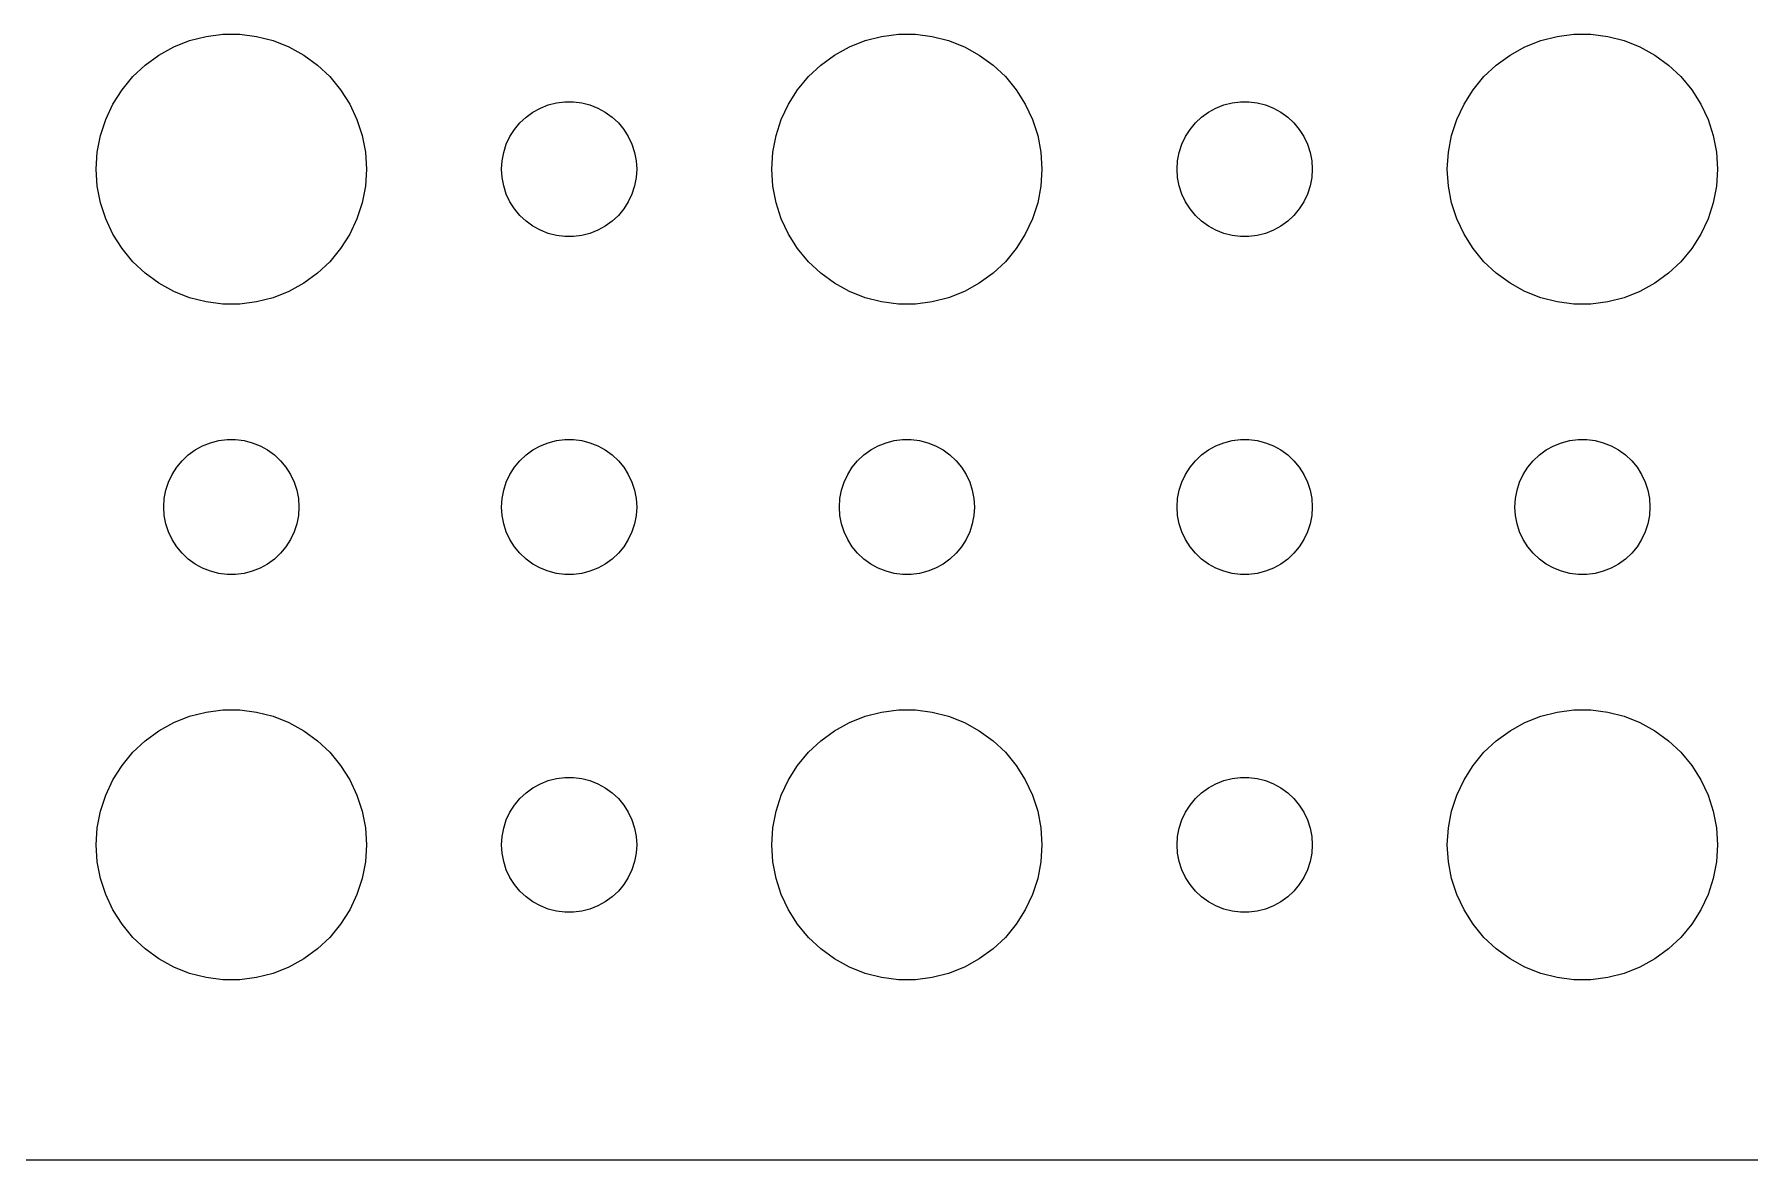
# Model space of a CAD drawing. Header units: metres. Extents: x -134 to 134, y 518 to 1078.
# Drawn here: x 63.12 to 101.21, y 632.01 to 656.99 of the extents above; entities that cross this region are included whole.
import ezdxf

# ---------------------------------------------------------------- set-up
doc = ezdxf.new("R2010")
doc.units = ezdxf.units.M

msp = doc.modelspace()

# ---------------------------------------------------------------- linework, layer by layer
for p, q in [((65.8925, 656.533), (66.2227, 656.714)), ((66.2227, 656.714), (66.573, 656.853)), ((66.573, 656.853), (66.9379, 656.947)), ((66.9379, 656.947), (67.3116, 656.994)), ((67.3116, 656.994), (67.6884, 656.994)), ((67.6884, 656.994), (68.0621, 656.947)), ((68.0621, 656.947), (68.427, 656.853)), ((68.427, 656.853), (68.7773, 656.714)), ((68.7773, 656.714), (69.1075, 656.533)), ((80.8925, 656.533), (81.2227, 656.714)), ((81.2227, 656.714), (81.573, 656.853)), ((81.573, 656.853), (81.9379, 656.947)), ((81.9379, 656.947), (82.3116, 656.994)), ((82.3116, 656.994), (82.6884, 656.994)), ((82.6884, 656.994), (83.0621, 656.947)), ((83.0621, 656.947), (83.427, 656.853)), ((83.427, 656.853), (83.7773, 656.714)), ((83.7773, 656.714), (84.1075, 656.533)), ((95.8925, 656.533), (96.2227, 656.714)), ((96.2227, 656.714), (96.573, 656.853)), ((96.573, 656.853), (96.9379, 656.947)), ((96.9379, 656.947), (97.3116, 656.994)), ((97.3116, 656.994), (97.6884, 656.994)), ((97.6884, 656.994), (98.0621, 656.947)), ((98.0621, 656.947), (98.427, 656.853)), ((98.427, 656.853), (98.7773, 656.714)), ((98.7773, 656.714), (99.1075, 656.533)), ((65.3131, 656.054), (65.5877, 656.312)), ((65.5877, 656.312), (65.8925, 656.533)), ((69.1075, 656.533), (69.4123, 656.312)), ((69.4123, 656.312), (69.6869, 656.054)), ((80.3131, 656.054), (80.5877, 656.312)), ((80.5877, 656.312), (80.8925, 656.533)), ((84.1075, 656.533), (84.4123, 656.312)), ((84.4123, 656.312), (84.6869, 656.054)), ((95.3131, 656.054), (95.5877, 656.312)), ((95.5877, 656.312), (95.8925, 656.533)), ((99.1075, 656.533), (99.4123, 656.312)), ((99.4123, 656.312), (99.6869, 656.054)), ((65.073, 655.763), (65.3131, 656.054)), ((69.6869, 656.054), (69.927, 655.763)), ((80.073, 655.763), (80.3131, 656.054)), ((84.6869, 656.054), (84.927, 655.763)), ((95.073, 655.763), (95.3131, 656.054)), ((99.6869, 656.054), (99.927, 655.763)), ((64.8711, 655.445), (65.073, 655.763)), ((69.927, 655.763), (70.1289, 655.445)), ((79.8711, 655.445), (80.073, 655.763)), ((84.927, 655.763), (85.1289, 655.445)), ((94.8711, 655.445), (95.073, 655.763)), ((99.927, 655.763), (100.129, 655.445)), ((64.7107, 655.104), (64.8711, 655.445)), ((70.1289, 655.445), (70.2893, 655.104)), ((73.9065, 655.027), (74.0439, 655.156)), ((74.0439, 655.156), (74.1963, 655.266)), ((74.1963, 655.266), (74.3613, 655.357)), ((74.3613, 655.357), (74.5365, 655.427)), ((74.5365, 655.427), (74.7189, 655.473)), ((74.7189, 655.473), (74.9058, 655.497)), ((74.9058, 655.497), (75.0942, 655.497)), ((75.0942, 655.497), (75.2811, 655.473)), ((75.2811, 655.473), (75.4635, 655.427)), ((75.4635, 655.427), (75.6387, 655.357)), ((75.6387, 655.357), (75.8037, 655.266)), ((75.8037, 655.266), (75.9561, 655.156)), ((75.9561, 655.156), (76.0934, 655.027)), ((79.7107, 655.104), (79.8711, 655.445)), ((85.1289, 655.445), (85.2893, 655.104)), ((88.9065, 655.027), (89.0439, 655.156)), ((89.0439, 655.156), (89.1963, 655.266)), ((89.1963, 655.266), (89.3613, 655.357)), ((89.3613, 655.357), (89.5365, 655.427)), ((89.5365, 655.427), (89.7189, 655.473)), ((89.7189, 655.473), (89.9058, 655.497)), ((89.9058, 655.497), (90.0942, 655.497)), ((90.0942, 655.497), (90.2811, 655.473)), ((90.2811, 655.473), (90.4635, 655.427)), ((90.4635, 655.427), (90.6387, 655.357)), ((90.6387, 655.357), (90.8037, 655.266)), ((90.8037, 655.266), (90.9561, 655.156)), ((90.9561, 655.156), (91.0934, 655.027)), ((94.7107, 655.104), (94.8711, 655.445)), ((100.129, 655.445), (100.289, 655.104)), ((64.5237, 654.376), (64.5943, 654.746)), ((64.5943, 654.746), (64.7107, 655.104)), ((70.2893, 655.104), (70.4057, 654.746)), ((70.4057, 654.746), (70.4763, 654.376)), ((73.6855, 654.723), (73.7865, 654.882)), ((73.7865, 654.882), (73.9065, 655.027)), ((76.0934, 655.027), (76.2135, 654.882)), ((76.2135, 654.882), (76.3145, 654.723)), ((79.5237, 654.376), (79.5943, 654.746)), ((79.5943, 654.746), (79.7107, 655.104)), ((85.2893, 655.104), (85.4057, 654.746)), ((85.4057, 654.746), (85.4763, 654.376)), ((88.6855, 654.723), (88.7865, 654.882)), ((88.7865, 654.882), (88.9065, 655.027)), ((91.0934, 655.027), (91.2135, 654.882)), ((91.2135, 654.882), (91.3145, 654.723)), ((94.5237, 654.376), (94.5943, 654.746)), ((94.5943, 654.746), (94.7107, 655.104)), ((100.289, 655.104), (100.406, 654.746)), ((100.406, 654.746), (100.476, 654.376)), ((64.5, 654), (64.5237, 654.376)), ((70.4763, 654.376), (70.5, 654)), ((73.5118, 654.188), (73.5471, 654.373)), ((73.5471, 654.373), (73.6053, 654.552)), ((73.6053, 654.552), (73.6855, 654.723)), ((76.3145, 654.723), (76.3947, 654.552)), ((76.3947, 654.552), (76.4529, 654.373)), ((76.4529, 654.373), (76.4882, 654.188)), ((79.5, 654), (79.5237, 654.376)), ((85.4763, 654.376), (85.5, 654)), ((88.5118, 654.188), (88.5471, 654.373)), ((88.5471, 654.373), (88.6053, 654.552)), ((88.6053, 654.552), (88.6855, 654.723)), ((91.3145, 654.723), (91.3947, 654.552)), ((91.3947, 654.552), (91.4529, 654.373)), ((91.4529, 654.373), (91.4882, 654.188)), ((94.5, 654), (94.5237, 654.376)), ((100.476, 654.376), (100.5, 654)), ((64.5237, 653.624), (64.5, 654)), ((70.5, 654), (70.4763, 653.624)), ((73.5, 654), (73.5118, 654.188)), ((73.5118, 653.812), (73.5, 654)), ((76.4882, 654.188), (76.5, 654)), ((76.5, 654), (76.4882, 653.812)), ((79.5237, 653.624), (79.5, 654)), ((85.5, 654), (85.4763, 653.624)), ((88.5, 654), (88.5118, 654.188)), ((88.5118, 653.812), (88.5, 654)), ((91.4882, 654.188), (91.5, 654)), ((91.5, 654), (91.4882, 653.812)), ((94.5237, 653.624), (94.5, 654)), ((100.5, 654), (100.476, 653.624)), ((64.5943, 653.254), (64.5237, 653.624)), ((70.4763, 653.624), (70.4057, 653.254)), ((73.5471, 653.627), (73.5118, 653.812)), ((73.6053, 653.448), (73.5471, 653.627)), ((76.4529, 653.627), (76.3947, 653.448)), ((76.4882, 653.812), (76.4529, 653.627)), ((79.5943, 653.254), (79.5237, 653.624)), ((85.4763, 653.624), (85.4057, 653.254)), ((88.5471, 653.627), (88.5118, 653.812)), ((88.6053, 653.448), (88.5471, 653.627)), ((91.4529, 653.627), (91.3947, 653.448)), ((91.4882, 653.812), (91.4529, 653.627)), ((94.5943, 653.254), (94.5237, 653.624)), ((100.476, 653.624), (100.406, 653.254)), ((64.7107, 652.896), (64.5943, 653.254)), ((70.4057, 653.254), (70.2893, 652.896)), ((73.6855, 653.277), (73.6053, 653.448)), ((73.7865, 653.118), (73.6855, 653.277)), ((76.3145, 653.277), (76.2135, 653.118)), ((76.3947, 653.448), (76.3145, 653.277)), ((79.7107, 652.896), (79.5943, 653.254)), ((85.4057, 653.254), (85.2893, 652.896)), ((88.6855, 653.277), (88.6053, 653.448)), ((88.7865, 653.118), (88.6855, 653.277)), ((91.3145, 653.277), (91.2135, 653.118)), ((91.3947, 653.448), (91.3145, 653.277)), ((94.7107, 652.896), (94.5943, 653.254)), ((100.406, 653.254), (100.289, 652.896)), ((64.8711, 652.555), (64.7107, 652.896)), ((70.2893, 652.896), (70.1289, 652.555)), ((73.9065, 652.973), (73.7865, 653.118)), ((74.0439, 652.844), (73.9065, 652.973)), ((74.1963, 652.734), (74.0439, 652.844)), ((75.9561, 652.844), (75.8037, 652.734)), ((76.0934, 652.973), (75.9561, 652.844)), ((76.2135, 653.118), (76.0934, 652.973)), ((79.8711, 652.555), (79.7107, 652.896)), ((85.2893, 652.896), (85.1289, 652.555)), ((88.9065, 652.973), (88.7865, 653.118)), ((89.0439, 652.844), (88.9065, 652.973)), ((89.1963, 652.734), (89.0439, 652.844)), ((90.9561, 652.844), (90.8037, 652.734)), ((91.0934, 652.973), (90.9561, 652.844)), ((91.2135, 653.118), (91.0934, 652.973)), ((94.8711, 652.555), (94.7107, 652.896)), ((100.289, 652.896), (100.129, 652.555)), ((65.073, 652.237), (64.8711, 652.555)), ((70.1289, 652.555), (69.927, 652.237)), ((74.3613, 652.643), (74.1963, 652.734)), ((74.5365, 652.573), (74.3613, 652.643)), ((74.7189, 652.527), (74.5365, 652.573)), ((74.9058, 652.503), (74.7189, 652.527)), ((75.0942, 652.503), (74.9058, 652.503)), ((75.2811, 652.527), (75.0942, 652.503)), ((75.4635, 652.573), (75.2811, 652.527)), ((75.6387, 652.643), (75.4635, 652.573)), ((75.8037, 652.734), (75.6387, 652.643)), ((80.073, 652.237), (79.8711, 652.555)), ((85.1289, 652.555), (84.927, 652.237)), ((89.3613, 652.643), (89.1963, 652.734)), ((89.5365, 652.573), (89.3613, 652.643)), ((89.7189, 652.527), (89.5365, 652.573)), ((89.9058, 652.503), (89.7189, 652.527)), ((90.0942, 652.503), (89.9058, 652.503)), ((90.2811, 652.527), (90.0942, 652.503)), ((90.4635, 652.573), (90.2811, 652.527)), ((90.6387, 652.643), (90.4635, 652.573)), ((90.8037, 652.734), (90.6387, 652.643)), ((95.073, 652.237), (94.8711, 652.555)), ((100.129, 652.555), (99.927, 652.237)), ((65.3131, 651.946), (65.073, 652.237)), ((69.927, 652.237), (69.6869, 651.946)), ((80.3131, 651.946), (80.073, 652.237)), ((84.927, 652.237), (84.6869, 651.946)), ((95.3131, 651.946), (95.073, 652.237)), ((99.927, 652.237), (99.6869, 651.946)), ((65.5877, 651.688), (65.3131, 651.946)), ((69.6869, 651.946), (69.4123, 651.688)), ((80.5877, 651.688), (80.3131, 651.946)), ((84.6869, 651.946), (84.4123, 651.688)), ((95.5877, 651.688), (95.3131, 651.946)), ((99.6869, 651.946), (99.4123, 651.688)), ((65.8925, 651.467), (65.5877, 651.688)), ((66.2227, 651.286), (65.8925, 651.467)), ((69.1075, 651.467), (68.7773, 651.286)), ((69.4123, 651.688), (69.1075, 651.467)), ((80.8925, 651.467), (80.5877, 651.688)), ((81.2227, 651.286), (80.8925, 651.467)), ((84.1075, 651.467), (83.7773, 651.286)), ((84.4123, 651.688), (84.1075, 651.467)), ((95.8925, 651.467), (95.5877, 651.688)), ((96.2227, 651.286), (95.8925, 651.467)), ((99.1075, 651.467), (98.7773, 651.286)), ((99.4123, 651.688), (99.1075, 651.467)), ((66.573, 651.147), (66.2227, 651.286)), ((66.9379, 651.053), (66.573, 651.147)), ((67.3116, 651.006), (66.9379, 651.053)), ((67.6884, 651.006), (67.3116, 651.006)), ((68.0621, 651.053), (67.6884, 651.006)), ((68.427, 651.147), (68.0621, 651.053)), ((68.7773, 651.286), (68.427, 651.147)), ((81.573, 651.147), (81.2227, 651.286)), ((81.9379, 651.053), (81.573, 651.147)), ((82.3116, 651.006), (81.9379, 651.053)), ((82.6884, 651.006), (82.3116, 651.006)), ((83.0621, 651.053), (82.6884, 651.006)), ((83.427, 651.147), (83.0621, 651.053)), ((83.7773, 651.286), (83.427, 651.147)), ((96.573, 651.147), (96.2227, 651.286)), ((96.9379, 651.053), (96.573, 651.147)), ((97.3116, 651.006), (96.9379, 651.053)), ((97.6884, 651.006), (97.3116, 651.006)), ((98.0621, 651.053), (97.6884, 651.006)), ((98.427, 651.147), (98.0621, 651.053)), ((98.7773, 651.286), (98.427, 651.147)), ((66.8613, 647.857), (67.0365, 647.927)), ((67.0365, 647.927), (67.2189, 647.973)), ((67.2189, 647.973), (67.4058, 647.997)), ((67.4058, 647.997), (67.5942, 647.997)), ((67.5942, 647.997), (67.7811, 647.973)), ((67.7811, 647.973), (67.9635, 647.927)), ((67.9635, 647.927), (68.1387, 647.857)), ((74.3613, 647.857), (74.5365, 647.927)), ((74.5365, 647.927), (74.7189, 647.973)), ((74.7189, 647.973), (74.9058, 647.997)), ((74.9058, 647.997), (75.0942, 647.997)), ((75.0942, 647.997), (75.2811, 647.973)), ((75.2811, 647.973), (75.4635, 647.927)), ((75.4635, 647.927), (75.6387, 647.857)), ((81.8613, 647.857), (82.0365, 647.927)), ((82.0365, 647.927), (82.2189, 647.973)), ((82.2189, 647.973), (82.4058, 647.997)), ((82.4058, 647.997), (82.5942, 647.997)), ((82.5942, 647.997), (82.7811, 647.973)), ((82.7811, 647.973), (82.9635, 647.927)), ((82.9635, 647.927), (83.1387, 647.857)), ((89.3613, 647.857), (89.5365, 647.927)), ((89.5365, 647.927), (89.7189, 647.973)), ((89.7189, 647.973), (89.9058, 647.997)), ((89.9058, 647.997), (90.0942, 647.997)), ((90.0942, 647.997), (90.2811, 647.973)), ((90.2811, 647.973), (90.4635, 647.927)), ((90.4635, 647.927), (90.6387, 647.857)), ((96.8613, 647.857), (97.0365, 647.927)), ((97.0365, 647.927), (97.2189, 647.973)), ((97.2189, 647.973), (97.4058, 647.997)), ((97.4058, 647.997), (97.5942, 647.997)), ((97.5942, 647.997), (97.7811, 647.973)), ((97.7811, 647.973), (97.9635, 647.927)), ((97.9635, 647.927), (98.1387, 647.857)), ((66.2865, 647.382), (66.4065, 647.527)), ((66.4065, 647.527), (66.5439, 647.656)), ((66.5439, 647.656), (66.6963, 647.766)), ((66.6963, 647.766), (66.8613, 647.857)), ((68.1387, 647.857), (68.3037, 647.766)), ((68.3037, 647.766), (68.4561, 647.656)), ((68.4561, 647.656), (68.5934, 647.527)), ((68.5934, 647.527), (68.7135, 647.382)), ((73.7865, 647.382), (73.9065, 647.527)), ((73.9065, 647.527), (74.0439, 647.656)), ((74.0439, 647.656), (74.1963, 647.766)), ((74.1963, 647.766), (74.3613, 647.857)), ((75.6387, 647.857), (75.8037, 647.766)), ((75.8037, 647.766), (75.9561, 647.656)), ((75.9561, 647.656), (76.0934, 647.527)), ((76.0934, 647.527), (76.2135, 647.382)), ((81.2865, 647.382), (81.4065, 647.527)), ((81.4065, 647.527), (81.5439, 647.656)), ((81.5439, 647.656), (81.6963, 647.766)), ((81.6963, 647.766), (81.8613, 647.857)), ((83.1387, 647.857), (83.3037, 647.766)), ((83.3037, 647.766), (83.4561, 647.656)), ((83.4561, 647.656), (83.5934, 647.527)), ((83.5934, 647.527), (83.7135, 647.382)), ((88.7865, 647.382), (88.9065, 647.527)), ((88.9065, 647.527), (89.0439, 647.656)), ((89.0439, 647.656), (89.1963, 647.766)), ((89.1963, 647.766), (89.3613, 647.857)), ((90.6387, 647.857), (90.8037, 647.766)), ((90.8037, 647.766), (90.9561, 647.656)), ((90.9561, 647.656), (91.0934, 647.527)), ((91.0934, 647.527), (91.2135, 647.382)), ((96.2865, 647.382), (96.4065, 647.527)), ((96.4065, 647.527), (96.5439, 647.656)), ((96.5439, 647.656), (96.6963, 647.766)), ((96.6963, 647.766), (96.8613, 647.857)), ((98.1387, 647.857), (98.3037, 647.766)), ((98.3037, 647.766), (98.4561, 647.656)), ((98.4561, 647.656), (98.5934, 647.527)), ((98.5934, 647.527), (98.7135, 647.382)), ((66.1053, 647.052), (66.1855, 647.223)), ((66.1855, 647.223), (66.2865, 647.382)), ((68.7135, 647.382), (68.8145, 647.223)), ((68.8145, 647.223), (68.8947, 647.052)), ((73.6053, 647.052), (73.6855, 647.223)), ((73.6855, 647.223), (73.7865, 647.382)), ((76.2135, 647.382), (76.3145, 647.223)), ((76.3145, 647.223), (76.3947, 647.052)), ((81.1053, 647.052), (81.1855, 647.223)), ((81.1855, 647.223), (81.2865, 647.382)), ((83.7135, 647.382), (83.8145, 647.223)), ((83.8145, 647.223), (83.8947, 647.052)), ((88.6053, 647.052), (88.6855, 647.223)), ((88.6855, 647.223), (88.7865, 647.382)), ((91.2135, 647.382), (91.3145, 647.223)), ((91.3145, 647.223), (91.3947, 647.052)), ((96.1053, 647.052), (96.1855, 647.223)), ((96.1855, 647.223), (96.2865, 647.382)), ((98.7135, 647.382), (98.8145, 647.223)), ((98.8145, 647.223), (98.8947, 647.052)), ((66.0118, 646.688), (66.0471, 646.873)), ((66.0471, 646.873), (66.1053, 647.052)), ((68.8947, 647.052), (68.9529, 646.873)), ((68.9529, 646.873), (68.9882, 646.688)), ((73.5118, 646.688), (73.5471, 646.873)), ((73.5471, 646.873), (73.6053, 647.052)), ((76.3947, 647.052), (76.4529, 646.873)), ((76.4529, 646.873), (76.4882, 646.688)), ((81.0118, 646.688), (81.0471, 646.873)), ((81.0471, 646.873), (81.1053, 647.052)), ((83.8947, 647.052), (83.9529, 646.873)), ((83.9529, 646.873), (83.9882, 646.688)), ((88.5118, 646.688), (88.5471, 646.873)), ((88.5471, 646.873), (88.6053, 647.052)), ((91.3947, 647.052), (91.4529, 646.873)), ((91.4529, 646.873), (91.4882, 646.688)), ((96.0118, 646.688), (96.0471, 646.873)), ((96.0471, 646.873), (96.1053, 647.052)), ((98.8947, 647.052), (98.9529, 646.873)), ((98.9529, 646.873), (98.9882, 646.688)), ((66, 646.5), (66.0118, 646.688)), ((66.0118, 646.312), (66, 646.5)), ((68.9882, 646.688), (69, 646.5)), ((69, 646.5), (68.9882, 646.312)), ((73.5, 646.5), (73.5118, 646.688)), ((73.5118, 646.312), (73.5, 646.5)), ((76.4882, 646.688), (76.5, 646.5)), ((76.5, 646.5), (76.4882, 646.312)), ((81, 646.5), (81.0118, 646.688)), ((81.0118, 646.312), (81, 646.5)), ((83.9882, 646.688), (84, 646.5)), ((84, 646.5), (83.9882, 646.312)), ((88.5, 646.5), (88.5118, 646.688)), ((88.5118, 646.312), (88.5, 646.5)), ((91.4882, 646.688), (91.5, 646.5)), ((91.5, 646.5), (91.4882, 646.312)), ((96, 646.5), (96.0118, 646.688)), ((96.0118, 646.312), (96, 646.5)), ((98.9882, 646.688), (99, 646.5)), ((99, 646.5), (98.9882, 646.312)), ((66.0471, 646.127), (66.0118, 646.312)), ((66.1053, 645.948), (66.0471, 646.127)), ((68.9529, 646.127), (68.8947, 645.948)), ((68.9882, 646.312), (68.9529, 646.127)), ((73.5471, 646.127), (73.5118, 646.312)), ((73.6053, 645.948), (73.5471, 646.127)), ((76.4529, 646.127), (76.3947, 645.948)), ((76.4882, 646.312), (76.4529, 646.127)), ((81.0471, 646.127), (81.0118, 646.312)), ((81.1053, 645.948), (81.0471, 646.127)), ((83.9529, 646.127), (83.8947, 645.948)), ((83.9882, 646.312), (83.9529, 646.127)), ((88.5471, 646.127), (88.5118, 646.312)), ((88.6053, 645.948), (88.5471, 646.127)), ((91.4529, 646.127), (91.3947, 645.948)), ((91.4882, 646.312), (91.4529, 646.127)), ((96.0471, 646.127), (96.0118, 646.312)), ((96.1053, 645.948), (96.0471, 646.127)), ((98.9529, 646.127), (98.8947, 645.948)), ((98.9882, 646.312), (98.9529, 646.127)), ((66.1855, 645.777), (66.1053, 645.948)), ((66.2865, 645.618), (66.1855, 645.777)), ((66.4065, 645.473), (66.2865, 645.618)), ((68.7135, 645.618), (68.5934, 645.473)), ((68.8145, 645.777), (68.7135, 645.618)), ((68.8947, 645.948), (68.8145, 645.777)), ((73.6855, 645.777), (73.6053, 645.948)), ((73.7865, 645.618), (73.6855, 645.777)), ((73.9065, 645.473), (73.7865, 645.618)), ((76.2135, 645.618), (76.0934, 645.473)), ((76.3145, 645.777), (76.2135, 645.618)), ((76.3947, 645.948), (76.3145, 645.777)), ((81.1855, 645.777), (81.1053, 645.948)), ((81.2865, 645.618), (81.1855, 645.777)), ((81.4065, 645.473), (81.2865, 645.618)), ((83.7135, 645.618), (83.5934, 645.473)), ((83.8145, 645.777), (83.7135, 645.618)), ((83.8947, 645.948), (83.8145, 645.777)), ((88.6855, 645.777), (88.6053, 645.948)), ((88.7865, 645.618), (88.6855, 645.777)), ((88.9065, 645.473), (88.7865, 645.618)), ((91.2135, 645.618), (91.0934, 645.473)), ((91.3145, 645.777), (91.2135, 645.618)), ((91.3947, 645.948), (91.3145, 645.777)), ((96.1855, 645.777), (96.1053, 645.948)), ((96.2865, 645.618), (96.1855, 645.777)), ((96.4065, 645.473), (96.2865, 645.618)), ((98.7135, 645.618), (98.5934, 645.473)), ((98.8145, 645.777), (98.7135, 645.618)), ((98.8947, 645.948), (98.8145, 645.777)), ((66.5439, 645.344), (66.4065, 645.473)), ((66.6963, 645.234), (66.5439, 645.344)), ((66.8613, 645.143), (66.6963, 645.234)), ((68.3037, 645.234), (68.1387, 645.143)), ((68.4561, 645.344), (68.3037, 645.234)), ((68.5934, 645.473), (68.4561, 645.344)), ((74.0439, 645.344), (73.9065, 645.473)), ((74.1963, 645.234), (74.0439, 645.344)), ((74.3613, 645.143), (74.1963, 645.234)), ((75.8037, 645.234), (75.6387, 645.143)), ((75.9561, 645.344), (75.8037, 645.234)), ((76.0934, 645.473), (75.9561, 645.344)), ((81.5439, 645.344), (81.4065, 645.473)), ((81.6963, 645.234), (81.5439, 645.344)), ((81.8613, 645.143), (81.6963, 645.234)), ((83.3037, 645.234), (83.1387, 645.143)), ((83.4561, 645.344), (83.3037, 645.234)), ((83.5934, 645.473), (83.4561, 645.344)), ((89.0439, 645.344), (88.9065, 645.473)), ((89.1963, 645.234), (89.0439, 645.344)), ((89.3613, 645.143), (89.1963, 645.234)), ((90.8037, 645.234), (90.6387, 645.143)), ((90.9561, 645.344), (90.8037, 645.234)), ((91.0934, 645.473), (90.9561, 645.344)), ((96.5439, 645.344), (96.4065, 645.473)), ((96.6963, 645.234), (96.5439, 645.344)), ((96.8613, 645.143), (96.6963, 645.234)), ((98.3037, 645.234), (98.1387, 645.143)), ((98.4561, 645.344), (98.3037, 645.234)), ((98.5934, 645.473), (98.4561, 645.344)), ((67.0365, 645.073), (66.8613, 645.143)), ((67.2189, 645.027), (67.0365, 645.073)), ((67.4058, 645.003), (67.2189, 645.027)), ((67.5942, 645.003), (67.4058, 645.003)), ((67.7811, 645.027), (67.5942, 645.003)), ((67.9635, 645.073), (67.7811, 645.027)), ((68.1387, 645.143), (67.9635, 645.073)), ((74.5365, 645.073), (74.3613, 645.143)), ((74.7189, 645.027), (74.5365, 645.073)), ((74.9058, 645.003), (74.7189, 645.027)), ((75.0942, 645.003), (74.9058, 645.003)), ((75.2811, 645.027), (75.0942, 645.003)), ((75.4635, 645.073), (75.2811, 645.027)), ((75.6387, 645.143), (75.4635, 645.073)), ((82.0365, 645.073), (81.8613, 645.143)), ((82.2189, 645.027), (82.0365, 645.073)), ((82.4058, 645.003), (82.2189, 645.027)), ((82.5942, 645.003), (82.4058, 645.003)), ((82.7811, 645.027), (82.5942, 645.003)), ((82.9635, 645.073), (82.7811, 645.027)), ((83.1387, 645.143), (82.9635, 645.073)), ((89.5365, 645.073), (89.3613, 645.143)), ((89.7189, 645.027), (89.5365, 645.073)), ((89.9058, 645.003), (89.7189, 645.027)), ((90.0942, 645.003), (89.9058, 645.003)), ((90.2811, 645.027), (90.0942, 645.003)), ((90.4635, 645.073), (90.2811, 645.027)), ((90.6387, 645.143), (90.4635, 645.073)), ((97.0365, 645.073), (96.8613, 645.143)), ((97.2189, 645.027), (97.0365, 645.073)), ((97.4058, 645.003), (97.2189, 645.027)), ((97.5942, 645.003), (97.4058, 645.003)), ((97.7811, 645.027), (97.5942, 645.003)), ((97.9635, 645.073), (97.7811, 645.027)), ((98.1387, 645.143), (97.9635, 645.073)), ((66.2227, 641.714), (66.573, 641.853)), ((66.573, 641.853), (66.9379, 641.947)), ((66.9379, 641.947), (67.3116, 641.994)), ((67.3116, 641.994), (67.6884, 641.994)), ((67.6884, 641.994), (68.0621, 641.947)), ((68.0621, 641.947), (68.427, 641.853)), ((68.427, 641.853), (68.7773, 641.714)), ((81.2227, 641.714), (81.573, 641.853)), ((81.573, 641.853), (81.9379, 641.947)), ((81.9379, 641.947), (82.3116, 641.994)), ((82.3116, 641.994), (82.6884, 641.994)), ((82.6884, 641.994), (83.0621, 641.947)), ((83.0621, 641.947), (83.427, 641.853)), ((83.427, 641.853), (83.7773, 641.714)), ((96.2227, 641.714), (96.573, 641.853)), ((96.573, 641.853), (96.9379, 641.947)), ((96.9379, 641.947), (97.3116, 641.994)), ((97.3116, 641.994), (97.6884, 641.994)), ((97.6884, 641.994), (98.0621, 641.947)), ((98.0621, 641.947), (98.427, 641.853)), ((98.427, 641.853), (98.7773, 641.714)), ((65.5877, 641.312), (65.8925, 641.533)), ((65.8925, 641.533), (66.2227, 641.714)), ((68.7773, 641.714), (69.1075, 641.533)), ((69.1075, 641.533), (69.4123, 641.312)), ((80.5877, 641.312), (80.8925, 641.533)), ((80.8925, 641.533), (81.2227, 641.714)), ((83.7773, 641.714), (84.1075, 641.533)), ((84.1075, 641.533), (84.4123, 641.312)), ((95.5877, 641.312), (95.8925, 641.533)), ((95.8925, 641.533), (96.2227, 641.714)), ((98.7773, 641.714), (99.1075, 641.533)), ((99.1075, 641.533), (99.4123, 641.312)), ((65.073, 640.763), (65.3131, 641.054)), ((65.3131, 641.054), (65.5877, 641.312)), ((69.4123, 641.312), (69.6869, 641.054)), ((69.6869, 641.054), (69.927, 640.763)), ((80.073, 640.763), (80.3131, 641.054)), ((80.3131, 641.054), (80.5877, 641.312)), ((84.4123, 641.312), (84.6869, 641.054)), ((84.6869, 641.054), (84.927, 640.763)), ((95.073, 640.763), (95.3131, 641.054)), ((95.3131, 641.054), (95.5877, 641.312)), ((99.4123, 641.312), (99.6869, 641.054)), ((99.6869, 641.054), (99.927, 640.763)), ((64.8711, 640.445), (65.073, 640.763)), ((69.927, 640.763), (70.1289, 640.445)), ((79.8711, 640.445), (80.073, 640.763)), ((84.927, 640.763), (85.1289, 640.445)), ((94.8711, 640.445), (95.073, 640.763)), ((99.927, 640.763), (100.129, 640.445)), ((64.7107, 640.104), (64.8711, 640.445)), ((70.1289, 640.445), (70.2893, 640.104)), ((74.1963, 640.266), (74.3613, 640.357)), ((74.3613, 640.357), (74.5365, 640.427)), ((74.5365, 640.427), (74.7189, 640.473)), ((74.7189, 640.473), (74.9058, 640.497)), ((74.9058, 640.497), (75.0942, 640.497)), ((75.0942, 640.497), (75.2811, 640.473)), ((75.2811, 640.473), (75.4635, 640.427)), ((75.4635, 640.427), (75.6387, 640.357)), ((75.6387, 640.357), (75.8037, 640.266)), ((79.7107, 640.104), (79.8711, 640.445)), ((85.1289, 640.445), (85.2893, 640.104)), ((89.1963, 640.266), (89.3613, 640.357)), ((89.3613, 640.357), (89.5365, 640.427)), ((89.5365, 640.427), (89.7189, 640.473)), ((89.7189, 640.473), (89.9058, 640.497)), ((89.9058, 640.497), (90.0942, 640.497)), ((90.0942, 640.497), (90.2811, 640.473)), ((90.2811, 640.473), (90.4635, 640.427)), ((90.4635, 640.427), (90.6387, 640.357)), ((90.6387, 640.357), (90.8037, 640.266)), ((94.7107, 640.104), (94.8711, 640.445)), ((100.129, 640.445), (100.289, 640.104)), ((64.5943, 639.746), (64.7107, 640.104)), ((70.2893, 640.104), (70.4057, 639.746)), ((73.7865, 639.882), (73.9065, 640.027)), ((73.9065, 640.027), (74.0439, 640.156)), ((74.0439, 640.156), (74.1963, 640.266)), ((75.8037, 640.266), (75.9561, 640.156)), ((75.9561, 640.156), (76.0934, 640.027)), ((76.0934, 640.027), (76.2135, 639.882)), ((79.5943, 639.746), (79.7107, 640.104)), ((85.2893, 640.104), (85.4057, 639.746)), ((88.7865, 639.882), (88.9065, 640.027)), ((88.9065, 640.027), (89.0439, 640.156)), ((89.0439, 640.156), (89.1963, 640.266)), ((90.8037, 640.266), (90.9561, 640.156)), ((90.9561, 640.156), (91.0934, 640.027)), ((91.0934, 640.027), (91.2135, 639.882)), ((94.5943, 639.746), (94.7107, 640.104)), ((100.289, 640.104), (100.406, 639.746)), ((64.5237, 639.376), (64.5943, 639.746)), ((70.4057, 639.746), (70.4763, 639.376)), ((73.5471, 639.373), (73.6053, 639.552)), ((73.6053, 639.552), (73.6855, 639.723)), ((73.6855, 639.723), (73.7865, 639.882)), ((76.2135, 639.882), (76.3145, 639.723)), ((76.3145, 639.723), (76.3947, 639.552)), ((76.3947, 639.552), (76.4529, 639.373)), ((79.5237, 639.376), (79.5943, 639.746)), ((85.4057, 639.746), (85.4763, 639.376)), ((88.5471, 639.373), (88.6053, 639.552)), ((88.6053, 639.552), (88.6855, 639.723)), ((88.6855, 639.723), (88.7865, 639.882)), ((91.2135, 639.882), (91.3145, 639.723)), ((91.3145, 639.723), (91.3947, 639.552)), ((91.3947, 639.552), (91.4529, 639.373)), ((94.5237, 639.376), (94.5943, 639.746)), ((100.406, 639.746), (100.476, 639.376)), ((64.5, 639), (64.5237, 639.376)), ((70.4763, 639.376), (70.5, 639)), ((73.5, 639), (73.5118, 639.188)), ((73.5118, 639.188), (73.5471, 639.373)), ((76.4529, 639.373), (76.4882, 639.188)), ((76.4882, 639.188), (76.5, 639)), ((79.5, 639), (79.5237, 639.376)), ((85.4763, 639.376), (85.5, 639)), ((88.5, 639), (88.5118, 639.188)), ((88.5118, 639.188), (88.5471, 639.373)), ((91.4529, 639.373), (91.4882, 639.188)), ((91.4882, 639.188), (91.5, 639)), ((94.5, 639), (94.5237, 639.376)), ((100.476, 639.376), (100.5, 639)), ((64.5237, 638.624), (64.5, 639)), ((70.5, 639), (70.4763, 638.624)), ((73.5118, 638.812), (73.5, 639)), ((73.5471, 638.627), (73.5118, 638.812)), ((76.4882, 638.812), (76.4529, 638.627)), ((76.5, 639), (76.4882, 638.812)), ((79.5237, 638.624), (79.5, 639)), ((85.5, 639), (85.4763, 638.624)), ((88.5118, 638.812), (88.5, 639)), ((88.5471, 638.627), (88.5118, 638.812)), ((91.4882, 638.812), (91.4529, 638.627)), ((91.5, 639), (91.4882, 638.812)), ((94.5237, 638.624), (94.5, 639)), ((100.5, 639), (100.476, 638.624)), ((64.5943, 638.254), (64.5237, 638.624)), ((70.4763, 638.624), (70.4057, 638.254)), ((73.6053, 638.448), (73.5471, 638.627)), ((73.6855, 638.277), (73.6053, 638.448)), ((76.3947, 638.448), (76.3145, 638.277)), ((76.4529, 638.627), (76.3947, 638.448)), ((79.5943, 638.254), (79.5237, 638.624)), ((85.4763, 638.624), (85.4057, 638.254)), ((88.6053, 638.448), (88.5471, 638.627)), ((88.6855, 638.277), (88.6053, 638.448)), ((91.3947, 638.448), (91.3145, 638.277)), ((91.4529, 638.627), (91.3947, 638.448)), ((94.5943, 638.254), (94.5237, 638.624)), ((100.476, 638.624), (100.406, 638.254)), ((64.7107, 637.896), (64.5943, 638.254)), ((70.4057, 638.254), (70.2893, 637.896)), ((73.7865, 638.118), (73.6855, 638.277)), ((73.9065, 637.973), (73.7865, 638.118)), ((76.2135, 638.118), (76.0934, 637.973)), ((76.3145, 638.277), (76.2135, 638.118)), ((79.7107, 637.896), (79.5943, 638.254)), ((85.4057, 638.254), (85.2893, 637.896)), ((88.7865, 638.118), (88.6855, 638.277)), ((88.9065, 637.973), (88.7865, 638.118)), ((91.2135, 638.118), (91.0934, 637.973)), ((91.3145, 638.277), (91.2135, 638.118)), ((94.7107, 637.896), (94.5943, 638.254)), ((100.406, 638.254), (100.289, 637.896)), ((64.8711, 637.555), (64.7107, 637.896)), ((70.2893, 637.896), (70.1289, 637.555)), ((74.0439, 637.844), (73.9065, 637.973)), ((74.1963, 637.734), (74.0439, 637.844)), ((74.3613, 637.643), (74.1963, 637.734)), ((74.5365, 637.573), (74.3613, 637.643)), ((75.6387, 637.643), (75.4635, 637.573)), ((75.8037, 637.734), (75.6387, 637.643)), ((75.9561, 637.844), (75.8037, 637.734)), ((76.0934, 637.973), (75.9561, 637.844)), ((79.8711, 637.555), (79.7107, 637.896)), ((85.2893, 637.896), (85.1289, 637.555)), ((89.0439, 637.844), (88.9065, 637.973)), ((89.1963, 637.734), (89.0439, 637.844)), ((89.3613, 637.643), (89.1963, 637.734)), ((89.5365, 637.573), (89.3613, 637.643)), ((90.6387, 637.643), (90.4635, 637.573)), ((90.8037, 637.734), (90.6387, 637.643)), ((90.9561, 637.844), (90.8037, 637.734)), ((91.0934, 637.973), (90.9561, 637.844)), ((94.8711, 637.555), (94.7107, 637.896)), ((100.289, 637.896), (100.129, 637.555)), ((65.073, 637.237), (64.8711, 637.555)), ((65.3131, 636.946), (65.073, 637.237)), ((69.927, 637.237), (69.6869, 636.946)), ((70.1289, 637.555), (69.927, 637.237)), ((74.7189, 637.527), (74.5365, 637.573)), ((74.9058, 637.503), (74.7189, 637.527)), ((75.0942, 637.503), (74.9058, 637.503)), ((75.2811, 637.527), (75.0942, 637.503)), ((75.4635, 637.573), (75.2811, 637.527)), ((80.073, 637.237), (79.8711, 637.555)), ((80.3131, 636.946), (80.073, 637.237)), ((84.927, 637.237), (84.6869, 636.946)), ((85.1289, 637.555), (84.927, 637.237)), ((89.7189, 637.527), (89.5365, 637.573)), ((89.9058, 637.503), (89.7189, 637.527)), ((90.0942, 637.503), (89.9058, 637.503)), ((90.2811, 637.527), (90.0942, 637.503)), ((90.4635, 637.573), (90.2811, 637.527)), ((95.073, 637.237), (94.8711, 637.555)), ((95.3131, 636.946), (95.073, 637.237)), ((99.927, 637.237), (99.6869, 636.946)), ((100.129, 637.555), (99.927, 637.237)), ((65.5877, 636.688), (65.3131, 636.946)), ((69.6869, 636.946), (69.4123, 636.688)), ((80.5877, 636.688), (80.3131, 636.946)), ((84.6869, 636.946), (84.4123, 636.688)), ((95.5877, 636.688), (95.3131, 636.946)), ((99.6869, 636.946), (99.4123, 636.688)), ((65.8925, 636.467), (65.5877, 636.688)), ((66.2227, 636.286), (65.8925, 636.467)), ((69.1075, 636.467), (68.7773, 636.286)), ((69.4123, 636.688), (69.1075, 636.467)), ((80.8925, 636.467), (80.5877, 636.688)), ((81.2227, 636.286), (80.8925, 636.467)), ((84.1075, 636.467), (83.7773, 636.286)), ((84.4123, 636.688), (84.1075, 636.467)), ((95.8925, 636.467), (95.5877, 636.688)), ((96.2227, 636.286), (95.8925, 636.467)), ((99.1075, 636.467), (98.7773, 636.286)), ((99.4123, 636.688), (99.1075, 636.467)), ((66.573, 636.147), (66.2227, 636.286)), ((66.9379, 636.053), (66.573, 636.147)), ((68.427, 636.147), (68.0621, 636.053)), ((68.7773, 636.286), (68.427, 636.147)), ((81.573, 636.147), (81.2227, 636.286)), ((81.9379, 636.053), (81.573, 636.147)), ((83.427, 636.147), (83.0621, 636.053)), ((83.7773, 636.286), (83.427, 636.147)), ((96.573, 636.147), (96.2227, 636.286)), ((96.9379, 636.053), (96.573, 636.147)), ((98.427, 636.147), (98.0621, 636.053)), ((98.7773, 636.286), (98.427, 636.147)), ((67.3116, 636.006), (66.9379, 636.053)), ((67.6884, 636.006), (67.3116, 636.006)), ((68.0621, 636.053), (67.6884, 636.006)), ((82.3116, 636.006), (81.9379, 636.053)), ((82.6884, 636.006), (82.3116, 636.006)), ((83.0621, 636.053), (82.6884, 636.006)), ((97.3116, 636.006), (96.9379, 636.053)), ((97.6884, 636.006), (97.3116, 636.006)), ((98.0621, 636.053), (97.6884, 636.006)), ((-129.814, 632.01), (129.814, 632.01))]:
    msp.add_line(p, q)

doc.saveas('drawing.dxf')
